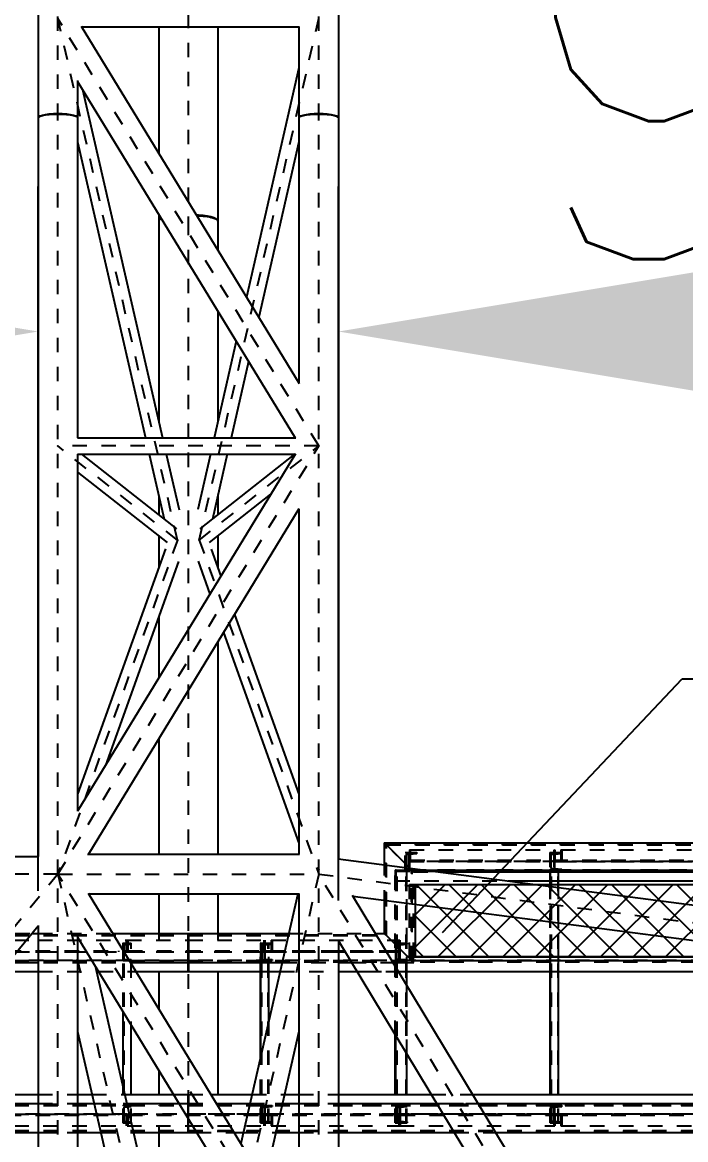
# Model space of a CAD drawing. Header units: millimetres. Extents: x 149919 to 150445, y 136651 to 136866.
# Drawn here: x 150358.02 to 150362.59, y 136823.74 to 136831.45 of the extents above; entities that cross this region are included whole.
import ezdxf

# ---------------------------------------------------------------- set-up
doc = ezdxf.new("R2010")
doc.units = ezdxf.units.MM
doc.header["$LTSCALE"] = 0.25
for name, pattern in [('CENTER', [50.8, 31.75, -6.35, 6.35, -6.35]), ('XKITLINE00', [0]), ('XKITLINE02', [4, 2, -2]), ('XKITLINE03', [6, 3, -1, 1, -1])]:
    doc.linetypes.add(name, pattern=pattern)
doc.styles.add('ROMANS', font='romans.shx')
doc.dimstyles.new('MD300', dxfattribs={"dimtxt": 2.5, "dimasz": 2.5, "dimexe": 1, "dimexo": 1, "dimgap": 0.5, "dimtad": 1, "dimdec": 1, "dimlfac": 50, "dimrnd": 0.5, "dimdsep": 46, "dimtxsty": 'ROMANS', "dimcen": 1, "dimclrd": 146, "dimclre": 146, "dimclrt": 30, "dimadec": 1, "dimazin": 2, "dimtfac": 1, "dimtdec": 1, "dimtmove": 0, "dimatfit": 1, "dimfxl": 1, "dimtolj": 1, "dimtzin": 0, "dimlwd": -1, "dimlwe": -1, "dimarcsym": 0})

# ---------------------------------------------------------------- blocks, each defined once
blk = doc.blocks.new('*D19')
at = {"color": 146, "transparency": 16777216}
for p, q in [((150343.7963, 136825.4566), (150343.7963, 136830.3165)), ((150358.1263, 136825.4566), (150358.1263, 136830.3165)), ((150346.2963, 136829.3165), (150355.6263, 136829.3165))]:
    blk.add_line(p, q, dxfattribs=at)
for points in [[(150346.2963, 136829.7332), (150346.2963, 136828.8998), (150343.7963, 136829.3165)], [(150355.6263, 136829.7332), (150355.6263, 136828.8998), (150358.1263, 136829.3165)]]:
    blk.add_solid(points, dxfattribs=at)
at = {"layer": 'DEFPOINTS', "color": 0, "transparency": 16777216}
for p in [(150358.1263, 136829.3165), (150343.7963, 136824.4566), (150358.1263, 136824.4566)]:
    blk.add_point(p, dxfattribs=at)
at = {"color": 1, "transparency": 16777216, "insert": (150350.9613, 136831.0665), "char_height": 2.5, "attachment_point": 5, "style": 'ROMANS'}
blk.add_mtext('\\A1;14.35', dxfattribs=at)
blk = doc.blocks.new('*D20')
at = {"color": 146, "transparency": 16777216}
for p, q in [((150360.1993, 136825.3905), (150360.1993, 136830.3165)), ((150370.0507, 136825.3905), (150370.0507, 136830.3165)), ((150362.6993, 136829.3165), (150367.5507, 136829.3165))]:
    blk.add_line(p, q, dxfattribs=at)
for points in [[(150362.6993, 136829.7332), (150362.6993, 136828.8998), (150360.1993, 136829.3165)], [(150367.5507, 136829.7332), (150367.5507, 136828.8998), (150370.0507, 136829.3165)]]:
    blk.add_solid(points, dxfattribs=at)
at = {"layer": 'DEFPOINTS', "color": 0, "transparency": 16777216}
for p in [(150370.0507, 136829.3165), (150360.1993, 136824.3905), (150370.0507, 136824.3905)]:
    blk.add_point(p, dxfattribs=at)
at = {"color": 1, "transparency": 16777216, "insert": (150365.125, 136831.0665), "char_height": 2.5, "attachment_point": 5, "style": 'ROMANS'}
blk.add_mtext('\\A1;9.85', dxfattribs=at)
blk = doc.blocks.new('çatıı')
h = blk.add_hatch()
h.set_pattern_fill('ANSI37', color=1, scale=5, style=0)
h.set_pattern_definition([(45, (-48965.991, -8893.855), (-11.22532, 11.22532), []), (135, (-48965.991, -8893.855), (-11.22532, -11.22532), [])])
h.paths.add_polyline_path([(22787.51, 17512.77), (22787.51, 17462.77), (21891.71, 17462.77), (21891.71, 17512.77)])
at = {"color": 8, "linetype": 'XKITLINE00'}
for p, q in [((21631.35, 19215.47), (21631.35, 18041.93)), ((21838.65, 19215.47), (21838.65, 18041.93)), ((21660.97, 18105.29), (21811.47, 17858.63)), ((21661.3, 18104.74), (21811.35, 18104.74)), ((21714.7, 18104.74), (21714.7, 18017.23)), ((21755.3, 18104.74), (21755.3, 17970.86)), ((21811.35, 18104.91), (21811.35, 18041.93)), ((21811.35, 18076.4), (21775.09, 17918.25)), ((21658.65, 18067.67), (21658.65, 18041.93)), ((21658.65, 18067.05), (21808.72, 17821.09)), ((21662.08, 18061.42), (21717.17, 17821.09)), ((21631.69, 18042.6), (21631.35, 18041.93)), ((21631.69, 18042.49), (21631.35, 18041.93)), ((21631.35, 18041.93), (21631.35, 17532.17)), ((21631.69, 18042.6), (21632.7, 18043.24)), ((21631.69, 18042.49), (21632.7, 18043.03)), ((21632.7, 18043.24), (21634.32, 18043.81)), ((21632.7, 18043.03), (21634.32, 18043.51)), ((21633.37, 18043.23), (21634.79, 18043.72)), ((21634.32, 18043.81), (21636.48, 18044.28)), ((21634.32, 18043.51), (21636.48, 18043.91)), ((21634.79, 18043.72), (21636.86, 18044.18)), ((21636.48, 18044.28), (21639.07, 18044.64)), ((21636.48, 18043.91), (21639.07, 18044.21)), ((21636.86, 18044.18), (21639.33, 18044.52)), ((21639.07, 18044.64), (21641.96, 18044.86)), ((21639.07, 18044.21), (21641.96, 18044.39)), ((21639.33, 18044.52), (21642.09, 18044.73)), ((21641.96, 18044.86), (21645, 18044.94)), ((21641.96, 18044.39), (21645, 18044.46)), ((21642.09, 18044.73), (21645, 18044.81)), ((21645, 18044.94), (21648.03, 18044.86)), ((21645, 18044.81), (21647.9, 18044.73)), ((21645, 18044.46), (21648.03, 18044.39)), ((21647.9, 18044.73), (21650.66, 18044.52)), ((21648.03, 18044.86), (21650.92, 18044.64)), ((21648.03, 18044.39), (21650.92, 18044.21)), ((21650.66, 18044.52), (21653.13, 18044.18)), ((21650.92, 18044.64), (21653.51, 18044.28)), ((21650.92, 18044.21), (21653.51, 18043.91)), ((21653.13, 18044.18), (21655.2, 18043.72)), ((21653.51, 18044.28), (21655.67, 18043.81)), ((21653.51, 18043.91), (21655.67, 18043.51)), ((21655.2, 18043.72), (21656.62, 18043.23)), ((21655.67, 18043.81), (21657.29, 18043.24)), ((21655.67, 18043.51), (21657.29, 18043.03)), ((21657.29, 18043.24), (21658.3, 18042.6)), ((21657.29, 18043.03), (21658.3, 18042.49)), ((21658.3, 18042.6), (21658.65, 18041.93)), ((21658.3, 18042.49), (21658.65, 18041.93)), ((21658.65, 18041.93), (21658.65, 17821.09)), ((21811.69, 18042.6), (21811.35, 18041.93)), ((21811.69, 18042.5), (21811.35, 18041.93)), ((21811.35, 18041.93), (21811.35, 17858.83)), ((21811.69, 18042.6), (21812.7, 18043.24)), ((21811.69, 18042.5), (21812.7, 18043.03)), ((21812.7, 18043.24), (21814.32, 18043.82)), ((21812.7, 18043.03), (21814.32, 18043.52)), ((21813.4, 18043.24), (21814.79, 18043.73)), ((21814.32, 18043.82), (21816.48, 18044.29)), ((21814.32, 18043.52), (21816.48, 18043.92)), ((21814.79, 18043.73), (21816.86, 18044.19)), ((21816.48, 18044.29), (21819.07, 18044.65)), ((21816.48, 18043.92), (21819.07, 18044.22)), ((21816.86, 18044.19), (21819.33, 18044.53)), ((21819.07, 18044.65), (21821.96, 18044.88)), ((21819.07, 18044.22), (21821.96, 18044.41)), ((21819.33, 18044.53), (21822.09, 18044.75)), ((21821.96, 18044.88), (21825, 18044.95)), ((21821.96, 18044.41), (21825, 18044.47)), ((21822.09, 18044.75), (21825, 18044.82)), ((21825, 18044.95), (21828.03, 18044.88)), ((21825, 18044.82), (21827.9, 18044.75)), ((21825, 18044.47), (21828.03, 18044.41)), ((21827.9, 18044.75), (21830.66, 18044.53)), ((21828.03, 18044.88), (21830.92, 18044.65)), ((21828.03, 18044.41), (21830.92, 18044.22)), ((21830.66, 18044.53), (21833.13, 18044.19)), ((21830.92, 18044.65), (21833.51, 18044.29)), ((21830.92, 18044.22), (21833.51, 18043.92)), ((21833.13, 18044.19), (21835.2, 18043.73)), ((21833.51, 18044.29), (21835.67, 18043.82)), ((21833.51, 18043.92), (21835.67, 18043.52)), ((21835.2, 18043.73), (21836.6, 18043.24)), ((21835.67, 18043.82), (21837.29, 18043.24)), ((21835.67, 18043.52), (21837.29, 18043.03)), ((21837.29, 18043.24), (21838.3, 18042.6)), ((21837.29, 18043.03), (21838.3, 18042.5)), ((21838.3, 18042.6), (21838.65, 18041.93)), ((21838.3, 18042.5), (21838.65, 18041.93)), ((21838.65, 18041.93), (21838.65, 17530.49)), ((21658.65, 18025.39), (21705.48, 17821.09)), ((21811.35, 18025.39), (21783.59, 17904.32)), ((21714.7, 17975.19), (21714.7, 17970.86)), ((21715, 17971.64), (21714.7, 17970.86)), ((21715, 17971.51), (21714.7, 17970.86)), ((21714.7, 17970.86), (21714.7, 17831.9)), ((21715, 17971.64), (21715.92, 17972.39)), ((21715, 17971.51), (21715.92, 17972.15)), ((21715.92, 17972.39), (21716.29, 17972.57)), ((21715.92, 17972.15), (21716.43, 17972.35)), ((21740.37, 17975.16), (21741.94, 17975.07)), ((21740.54, 17974.88), (21741.53, 17974.82)), ((21740.8, 17974.45), (21741.94, 17974.4)), ((21741.53, 17974.82), (21744.56, 17974.51)), ((21741.94, 17975.07), (21745.15, 17974.74)), ((21741.94, 17974.4), (21745.15, 17974.12)), ((21744.56, 17974.51), (21747.29, 17974.09)), ((21745.15, 17974.74), (21748.04, 17974.29)), ((21745.15, 17974.12), (21748.04, 17973.74)), ((21747.29, 17974.09), (21749.64, 17973.57)), ((21748.04, 17974.29), (21750.55, 17973.74)), ((21748.04, 17973.74), (21750.55, 17973.28)), ((21749.64, 17973.57), (21750.7, 17973.24)), ((21750.55, 17973.74), (21752.58, 17973.1)), ((21750.55, 17973.28), (21752.58, 17972.74)), ((21752.58, 17973.1), (21754.07, 17972.39)), ((21752.58, 17972.74), (21754.07, 17972.15)), ((21754.07, 17972.39), (21754.99, 17971.64)), ((21754.07, 17972.15), (21754.99, 17971.51)), ((21754.99, 17971.64), (21755.3, 17970.86)), ((21754.99, 17971.51), (21755.3, 17970.86)), ((21755.3, 17970.86), (21755.3, 17950.69)), ((21755.3, 17908.65), (21755.3, 17831.9)), ((21768.08, 17887.69), (21752.82, 17821.09)), ((21776.58, 17873.76), (21764.51, 17821.09)), ((21658.47, 17821.09), (21809.26, 17821.09)), ((21808.88, 17810.02), (21658.6, 17563.35)), ((21658.65, 17809.89), (21658.65, 17563.42)), ((21658.65, 17809.78), (21808.74, 17809.78)), ((21661.4, 17809.78), (21726.89, 17758.28)), ((21708.07, 17809.78), (21718.33, 17765.01)), ((21719.76, 17809.78), (21728.59, 17771.29)), ((21750.23, 17809.78), (21741.49, 17771.66)), ((21743.18, 17758.34), (21808.59, 17809.78)), ((21761.92, 17809.78), (21751.66, 17765.01)), ((21658.65, 17797.45), (21720.45, 17748.84)), ((21714.7, 17780.88), (21714.7, 17767.87)), ((21749.52, 17748.83), (21791.91, 17782.17)), ((21755.3, 17780.88), (21755.3, 17767.87)), ((21811.35, 17772), (21666.13, 17533.63)), ((21811.35, 17772.12), (21811.35, 17533.63)), ((21714.7, 17753.37), (21714.7, 17731.7)), ((21755.3, 17753.37), (21755.3, 17731.7)), ((21719.25, 17744.43), (21658.65, 17575.05)), ((21750.81, 17744.22), (21757.47, 17725.63)), ((21728.24, 17735.72), (21677.9, 17595.03)), ((21741.7, 17735.87), (21749.84, 17713.11)), ((21766.95, 17699.13), (21811.35, 17575.05)), ((21714.7, 17697.86), (21714.7, 17655.42)), ((21759.32, 17686.61), (21811.35, 17541.22)), ((21755.3, 17680), (21755.3, 17533.63)), ((21714.7, 17613.36), (21714.7, 17533.63)), ((20198.34, 17532.17), (21631.69, 17532.17)), ((21665.41, 17533.63), (21811.65, 17533.63)), ((21838.48, 17530.52), (22823.91, 17402.45)), ((21645.14, 17523.06), (21645.14, 17523.02)), ((21645.14, 17523.02), (21645.14, 17522.94)), ((21825.14, 17523.06), (21825.14, 17523.02)), ((21825.14, 17523.02), (21825.14, 17522.94)), ((21665.79, 17506.9), (21811.49, 17267.74)), ((21666.13, 17506.33), (21811.35, 17506.33)), ((21714.7, 17506.33), (21714.7, 17474.25)), ((21755.3, 17506.33), (21755.3, 17474.25)), ((21810.64, 17506.33), (21771.17, 17333.93)), ((21811.35, 17506.6), (21811.35, 17267.98)), ((21848.07, 17505.35), (22385.85, 16615.03)), ((21848.49, 17504.65), (22823.8, 17377.89)), ((21631.35, 17484.14), (20930.75, 16630.13)), ((21631.35, 17484.42), (21631.35, 16860.12)), ((21658.65, 17476.8), (21658.65, 17230.18)), ((21658.65, 17476.53), (21808.73, 17230.18)), ((21838.65, 17474.19), (21838.65, 16860.12)), ((21838.65, 17473.83), (22370.24, 16593.74)), ((21714.7, 17460.55), (21714.7, 17460.27)), ((21755.3, 17460.55), (21755.3, 17460.27)), ((21670.71, 17456.73), (21722.58, 17230.18)), ((21714.7, 17452.77), (21714.7, 17426.62)), ((21755.3, 17452.77), (21755.3, 17367.78)), ((21658.65, 17411.3), (21700.11, 17230.18)), ((21811.35, 17411.3), (21787.5, 17307.13)), ((21714.7, 17384.53), (21714.7, 17367.78)), ((21714.7, 17360.28), (21714.7, 17360)), ((21755.3, 17360.28), (21755.3, 17360)), ((21714.7, 17346.28), (21714.7, 17264.62))]:
    blk.add_line(p, q, dxfattribs=at)
at = {"color": 8, "linetype": 'CENTER'}
for p, q in [((21645, 18041.93), (21645, 19215.47)), ((21825, 18041.93), (21825, 19215.47)), ((21735, 19133.75), (21735, 17970.86)), ((21727.5, 17750.55), (21645, 18110.44)), ((21825, 17815.44), (21645, 18110.44)), ((21742.5, 17750.55), (21825, 18110.44)), ((21645, 16860.12), (21645, 18041.93)), ((21825, 16860.12), (21825, 18041.93)), ((21735, 17970.86), (21735, 16802.03)), ((21727.5, 17750.55), (21645, 17815.44)), ((21645, 17519.98), (21825, 17815.44)), ((21825, 17815.44), (21645, 17815.44)), ((21742.5, 17750.55), (21825, 17815.44)), ((21727.5, 17750.55), (21645, 17519.98)), ((21742.5, 17750.55), (21825, 17519.98)), ((21645, 17519.98), (20185, 15740.27)), ((21645, 17519.98), (20185, 17519.98)), ((21645, 17519.98), (21727.5, 17159.65)), ((21825, 17224.53), (21645, 17519.98)), ((21645, 17519.98), (21825, 17519.98)), ((21825, 17519.98), (21742.5, 17159.65)), ((22900, 15740.27), (21825, 17519.98)), ((21825, 17519.98), (22900, 17380.27))]:
    blk.add_line(p, q, dxfattribs=at)
at = {"color": 146}
blk.add_line((22075.72, 17654.65), (22686.89, 17654.65), dxfattribs=at)
at = {"color": 7, "linetype": 'XKITLINE00'}
for p, q in [((21870.21, 17541.47), (22809.22, 17541.47)), ((21870.37, 17541.32), (21870.21, 17541.47)), ((21883.1, 17528.83), (21870.37, 17541.47)), ((21870.37, 17526.37), (21870.37, 17541.47)), ((21887.88, 17524.1), (21883.1, 17528.83)), ((21908.09, 17521.47), (22789.07, 17521.47)), ((21984.94, 17512.77), (21984.94, 17521.47)), ((21990.44, 17512.77), (21990.44, 17521.47)), ((21955.75, 17515.27), (21984.94, 17515.27)), ((21984.66, 17512.77), (21984.66, 17515.27)), ((21988.8, 17515.27), (22084.92, 17515.27)), ((21974.99, 17512.77), (22791.51, 17512.77)), ((21870.37, 17478.97), (21870.37, 17501.8)), ((21891.71, 17462.77), (21891.71, 17499.03)), ((21627.1, 17478.97), (21631.35, 17478.97)), ((21682.81, 17478.97), (21734.99, 17478.97)), ((21734.99, 17458.97), (21734.99, 17478.97)), ((21734.99, 17478.97), (21735.07, 17478.97)), ((21735.06, 17477.59), (21734.99, 17477.82)), ((21735.06, 17477.59), (21735.06, 17460.35)), ((21735.07, 17478.97), (21735.07, 17458.97)), ((21735.07, 17478.97), (21804.37, 17478.97)), ((21864, 17478.97), (21870.37, 17478.97)), ((21883.1, 17466.33), (21870.37, 17478.97)), ((21734.99, 17474.25), (21735.06, 17474.25)), ((21734.99, 17466.25), (21735.06, 17466.25)), ((21734.99, 17460.12), (21735.06, 17460.35)), ((21735, 17460.27), (21735.04, 17460.27)), ((21890.37, 17459.13), (21883.1, 17466.33)), ((21889.9, 17462.77), (22170.68, 17462.77)), ((21890.37, 17459.12), (21890.37, 17462.77)), ((21890.37, 17460.27), (22189.91, 17460.27)), ((21984.66, 17460.27), (21984.66, 17462.77)), ((21984.94, 17460.27), (21984.94, 17462.77)), ((21990.44, 17460.27), (21990.44, 17462.77)), ((21605.62, 17452.77), (21631.35, 17452.77)), ((21610.7, 17458.97), (21631.35, 17458.97)), ((21671.62, 17452.77), (21673.12, 17452.77)), ((21694.99, 17458.97), (21734.99, 17458.97)), ((21698.76, 17452.77), (21735, 17452.77)), ((21734.99, 17458.97), (21799.79, 17458.97)), ((21735, 17452.77), (21735, 17458.97)), ((21735.01, 17452.77), (21735.02, 17458.97)), ((21735.01, 17452.77), (21735.4, 17452.77)), ((21735.4, 17452.77), (21735.39, 17458.97)), ((21735.42, 17452.77), (21735.42, 17458.97)), ((21735.42, 17452.77), (21798.37, 17452.77)), ((21784.71, 17393.09), (21784.71, 17452.77)), ((21784.98, 17394.29), (21784.98, 17452.77)), ((21790.48, 17418.31), (21790.48, 17452.77)), ((21838.65, 17458.97), (21847.62, 17458.97)), ((21838.65, 17452.77), (21851.36, 17452.77)), ((21876.08, 17458.97), (21890.52, 17458.97)), ((21879.82, 17452.77), (22247.62, 17452.77)), ((21885.71, 17443.02), (21885.71, 17452.77)), ((21890.52, 17458.97), (21890.37, 17459.12)), ((21984.66, 17367.78), (21984.66, 17452.77)), ((21984.94, 17367.78), (21984.94, 17452.77)), ((21990.44, 17367.78), (21990.44, 17452.77)), ((21690, 17372.5), (21690, 17425.07)), ((21695.5, 17367.78), (21695.5, 17416.04)), ((21877.79, 17367.78), (21877.79, 17409.01)), ((21878.21, 17367.78), (21878.21, 17408.32)), ((21885.71, 17367.78), (21885.71, 17395.9)), ((21535.89, 17367.78), (21631.35, 17367.78)), ((21658.65, 17367.78), (21668.61, 17367.78)), ((21691.08, 17367.78), (21724.9, 17367.78)), ((21750.55, 17367.78), (21778.91, 17367.78)), ((21801.38, 17367.78), (21811.35, 17367.78)), ((21838.65, 17367.78), (21902.7, 17367.78)), ((21931.17, 17367.78), (22823.8, 17367.78)), ((21530.81, 17361.59), (21631.35, 17361.59)), ((21658.65, 17361.59), (21670.03, 17361.59)), ((21692.49, 17361.59), (21728.67, 17361.59)), ((21754.32, 17361.59), (21777.5, 17361.59)), ((21799.96, 17361.59), (21811.35, 17361.59)), ((21838.65, 17361.59), (21906.44, 17361.59)), ((21934.9, 17361.59), (22823.8, 17361.59)), ((21734.99, 17341.59), (21734.99, 17351.21)), ((21734.99, 17346.28), (21735.06, 17346.28)), ((21735.06, 17342.97), (21735.06, 17351.11)), ((21735.07, 17341.59), (21735.07, 17351.08)), ((21514.4, 17341.59), (21631.35, 17341.59)), ((21658.65, 17341.59), (21674.61, 17341.59)), ((21697.07, 17341.59), (21734.99, 17341.59)), ((21734.99, 17342.74), (21735.06, 17342.97)), ((21734.99, 17341.59), (21740.86, 17341.59)), ((21766.5, 17341.59), (21772.92, 17341.59)), ((21795.38, 17341.59), (21811.35, 17341.59)), ((21838.65, 17341.59), (21918.52, 17341.59)), ((21946.98, 17341.59), (22823.8, 17341.59))]:
    blk.add_line(p, q, dxfattribs=at)
at = {"color": 116, "linetype": 'XKITLINE02', "true_color": 0x136734}
for p, q in [((21870.21, 17541.47), (21870.37, 17541.47)), ((21883.1, 17528.83), (21870.37, 17541.47)), ((21871.07, 17540.62), (21870.37, 17541.32)), ((21870.37, 17541.31), (21871.22, 17540.47)), ((21871.07, 17540.62), (22808.2, 17540.62)), ((21871.07, 17540.62), (21871.75, 17540.09)), ((21871.22, 17540.47), (21871.75, 17540.08)), ((21871.22, 17477.97), (21871.22, 17540.47)), ((21871.75, 17540.09), (22807.81, 17540.09)), ((21889.11, 17522.85), (21871.75, 17540.09)), ((21888.98, 17522.98), (21871.75, 17540.08)), ((21871.75, 17477.58), (21871.75, 17540.08)), ((21887.71, 17536.75), (21987.89, 17536.75)), ((21887.71, 17536.75), (21887.71, 17528.75)), ((21888.28, 17529.55), (21888.28, 17536.75)), ((21987.32, 17536.75), (21987.32, 17528.75)), ((21987.89, 17536.75), (21987.89, 17529.55)), ((21992.17, 17536.75), (21992.17, 17529.55)), ((21992.17, 17536.75), (22087.66, 17536.75)), ((21992.76, 17536.75), (21992.76, 17528.75)), ((21890.52, 17521.47), (21883.1, 17528.83)), ((21884.54, 17534.77), (21892.76, 17534.77)), ((21884.54, 17522.77), (21884.54, 17534.77)), ((21885.24, 17533.71), (21890.04, 17534.09)), ((21885.24, 17533.71), (21887.96, 17533.71)), ((21885.24, 17533.71), (21885.24, 17523.84)), ((21887.26, 17522.77), (21887.26, 17534.77)), ((21887.71, 17528.75), (21993, 17528.75)), ((21887.96, 17533.71), (21892.76, 17534.09)), ((21887.96, 17523.84), (21887.96, 17533.71)), ((21888.28, 17529.55), (21992.17, 17529.55)), ((21890.04, 17534.77), (21890.04, 17534.09)), ((21890.04, 17534.09), (21892.76, 17534.09)), ((21892.76, 17534.77), (21892.76, 17534.09)), ((21893.39, 17529.55), (21893.39, 17528.75)), ((21984.52, 17534.77), (21992.73, 17534.77)), ((21984.52, 17534.77), (21984.52, 17522.77)), ((21985.22, 17533.71), (21990.02, 17534.09)), ((21985.22, 17533.71), (21987.94, 17533.71)), ((21985.22, 17533.71), (21985.22, 17523.84)), ((21986.83, 17529.55), (21986.83, 17528.75)), ((21986.83, 17529.55), (22087.07, 17529.55)), ((21986.83, 17528.75), (22087.66, 17528.75)), ((21987.24, 17534.77), (21987.24, 17522.77)), ((21987.32, 17529.55), (21993, 17529.55)), ((21987.94, 17533.71), (21992.73, 17534.09)), ((21987.94, 17523.84), (21987.94, 17533.71)), ((21990.02, 17534.77), (21990.02, 17534.09)), ((21990.02, 17534.09), (21992.73, 17534.09)), ((21992.73, 17534.77), (21992.73, 17534.09)), ((21993, 17529.55), (21993, 17528.75)), ((21870.37, 17478.97), (21870.37, 17526.37)), ((21877.79, 17522.77), (22797.01, 17522.77)), ((21877.79, 17522.77), (21877.79, 17515.27)), ((21877.79, 17522.77), (21885.71, 17522.77)), ((21877.79, 17409.01), (21877.79, 17522.77)), ((21877.82, 17521.92), (21877.81, 17515.27)), ((21877.82, 17521.92), (22796.98, 17521.92)), ((21878.19, 17521.92), (21878.2, 17515.27)), ((21878.21, 17522.77), (21878.21, 17515.27)), ((21878.21, 17408.32), (21878.21, 17522.77)), ((21878.67, 17348.27), (21878.67, 17522.77)), ((21879.04, 17348.27), (21879.04, 17522.77)), ((21884.54, 17522.77), (21892.76, 17522.77)), ((21885.24, 17523.84), (21887.96, 17523.84)), ((21885.24, 17523.84), (21890.04, 17523.45)), ((21885.29, 17348.27), (21885.29, 17522.77)), ((21885.31, 17348.27), (21885.31, 17522.77)), ((21885.69, 17348.27), (21885.69, 17522.77)), ((21885.71, 17452.77), (21885.71, 17522.77)), ((21890.37, 17521.63), (21887.88, 17524.1)), ((21887.96, 17523.84), (21892.76, 17523.45)), ((21888.98, 17522.98), (21889.52, 17522.31)), ((21888.98, 17460.48), (21888.98, 17522.98)), ((21889.11, 17522.85), (22790.44, 17522.85)), ((21889.11, 17522.85), (21889.51, 17522.32)), ((21889.51, 17522.32), (22789.77, 17522.32)), ((21889.51, 17522.32), (21890.36, 17521.47)), ((21889.52, 17522.31), (21890.37, 17521.47)), ((21889.52, 17459.81), (21889.52, 17522.31)), ((21890.04, 17523.45), (21892.76, 17523.45)), ((21890.04, 17523.45), (21890.04, 17522.77)), ((21890.36, 17521.47), (21908.09, 17521.47)), ((21890.37, 17462.77), (21890.37, 17521.63)), ((21892.76, 17523.45), (21892.76, 17522.77)), ((21984.52, 17522.77), (21992.73, 17522.77)), ((21984.66, 17522.77), (21990.44, 17522.77)), ((21984.66, 17515.27), (21984.66, 17522.77)), ((21984.94, 17521.47), (21984.94, 17522.77)), ((21985.22, 17523.84), (21987.94, 17523.84)), ((21985.22, 17523.84), (21990.02, 17523.45)), ((21985.39, 17348.27), (21985.39, 17522.77)), ((21985.62, 17348.27), (21985.62, 17522.77)), ((21987.94, 17523.84), (21992.73, 17523.45)), ((21990.02, 17523.45), (21992.73, 17523.45)), ((21990.02, 17523.45), (21990.02, 17522.77)), ((21990.16, 17348.27), (21990.16, 17522.77)), ((21990.18, 17348.27), (21990.18, 17522.77)), ((21990.42, 17348.27), (21990.42, 17522.77)), ((21990.44, 17521.47), (21990.44, 17522.77)), ((21992.73, 17523.45), (21992.73, 17522.77)), ((21877.79, 17515.27), (21955.75, 17515.27)), ((21984.94, 17515.27), (21988.8, 17515.27)), ((21887.71, 17462.77), (21887.71, 17512.77)), ((21887.71, 17512.77), (22789.06, 17512.77)), ((21891.71, 17499.03), (21891.71, 17512.77)), ((21906.59, 17512.77), (21974.99, 17512.77)), ((21984.66, 17462.77), (21984.66, 17512.77)), ((21984.94, 17462.77), (21984.94, 17512.77)), ((21990.44, 17462.77), (21990.44, 17512.77)), ((17635, 17478.12), (21734.99, 17478.12)), ((17635, 17477.59), (21734.99, 17477.59)), ((21595.59, 17478.97), (21627.1, 17478.97)), ((21631.35, 17478.97), (21682.81, 17478.97)), ((21734.92, 17478.97), (21734.99, 17478.97)), ((21734.92, 17478.97), (21734.99, 17478.97)), ((21734.92, 17478.97), (21734.92, 17478.12)), ((21734.92, 17478.12), (21871.07, 17478.12)), ((21734.99, 17477.82), (21734.92, 17478.12)), ((21735.06, 17477.59), (21871.75, 17477.59)), ((21804.37, 17478.97), (21864, 17478.97)), ((21870.21, 17478.97), (21871.07, 17478.12)), ((21870.37, 17478.97), (21870.37, 17478.97)), ((21870.37, 17478.81), (21870.37, 17478.97)), ((21883.1, 17466.33), (21870.37, 17478.97)), ((21870.37, 17478.81), (21871.22, 17477.97)), ((21871.07, 17478.12), (21871.75, 17477.59)), ((21871.22, 17477.97), (21871.75, 17477.58)), ((21871.75, 17477.59), (21889.11, 17460.35)), ((21871.75, 17477.58), (21888.98, 17460.48)), ((21589.66, 17467.05), (21692.17, 17467.05)), ((21594.89, 17474.25), (21631.35, 17474.25)), ((21631.35, 17474.25), (21692.75, 17474.25)), ((21686.94, 17467.05), (21686.94, 17466.25)), ((21690, 17472.27), (21695.5, 17472.27)), ((21690, 17460.27), (21690, 17472.27)), ((21690, 17348.27), (21690, 17472.27)), ((21690, 17472.27), (21695.5, 17472.27)), ((21690.7, 17348.27), (21690.7, 17472.27)), ((21690.7, 17471.21), (21695.5, 17471.59)), ((21690.7, 17461.34), (21690.7, 17471.21)), ((21692.17, 17474.25), (21692.17, 17467.05)), ((21692.75, 17466.25), (21692.75, 17474.25)), ((21692.75, 17474.25), (21734.99, 17474.25)), ((21692.75, 17466.25), (21692.75, 17474.25)), ((21693.33, 17474.25), (21693.33, 17467.05)), ((21693.33, 17467.05), (21792.97, 17467.05)), ((21695.5, 17471.59), (21695.5, 17472.27)), ((21695.5, 17348.27), (21695.5, 17472.27)), ((21698.61, 17467.05), (21698.61, 17466.25)), ((21733.57, 17467.05), (21792.97, 17467.05)), ((21733.8, 17474.25), (21734.99, 17474.25)), ((21735.06, 17474.25), (21787.7, 17474.25)), ((21784.71, 17472.27), (21790.48, 17472.27)), ((21784.71, 17452.77), (21784.71, 17472.27)), ((21784.98, 17472.27), (21792.78, 17472.27)), ((21784.98, 17460.27), (21784.98, 17472.27)), ((21784.98, 17452.77), (21784.98, 17472.27)), ((21785.43, 17348.27), (21785.43, 17472.27)), ((21785.66, 17348.27), (21785.66, 17472.27)), ((21785.68, 17471.21), (21790.48, 17471.59)), ((21785.68, 17471.21), (21787.98, 17471.21)), ((21785.68, 17471.21), (21785.68, 17461.34)), ((21786.69, 17467.05), (21874.85, 17467.07)), ((21786.69, 17467.05), (21786.69, 17466.25)), ((21786.69, 17467.05), (21792.2, 17467.05)), ((21787.11, 17474.25), (21787.11, 17466.25)), ((21787.28, 17472.27), (21787.28, 17460.27)), ((21787.7, 17474.25), (21787.7, 17467.05)), ((21787.98, 17471.21), (21792.78, 17471.59)), ((21787.98, 17461.34), (21787.98, 17471.21)), ((21790.21, 17348.27), (21790.21, 17472.27)), ((21790.22, 17348.27), (21790.22, 17472.27)), ((21790.47, 17348.27), (21790.47, 17472.27)), ((21790.48, 17472.27), (21790.48, 17471.59)), ((21790.48, 17452.77), (21790.48, 17472.27)), ((21790.48, 17471.59), (21792.78, 17471.59)), ((21792.2, 17474.25), (21880.96, 17474.27)), ((21792.2, 17474.25), (21792.2, 17467.05)), ((21792.2, 17474.25), (21792.81, 17474.25)), ((21792.2, 17467.05), (21880.35, 17467.07)), ((21792.78, 17472.27), (21792.78, 17471.59)), ((21792.81, 17474.25), (21792.81, 17466.25)), ((21792.97, 17467.05), (21792.97, 17466.25)), ((21874.85, 17467.07), (21874.85, 17466.27)), ((21874.85, 17467.07), (21880.35, 17467.07)), ((21878.21, 17472.27), (21886.01, 17472.27)), ((21878.21, 17460.27), (21878.21, 17472.27)), ((21878.91, 17471.21), (21883.71, 17471.59)), ((21878.91, 17471.21), (21881.21, 17471.21)), ((21878.91, 17461.34), (21878.91, 17471.21)), ((21880.35, 17474.27), (21880.35, 17467.07)), ((21880.51, 17460.27), (21880.51, 17472.27)), ((21880.96, 17474.27), (21880.96, 17466.27)), ((21881.21, 17471.21), (21886.01, 17471.59)), ((21881.21, 17461.34), (21881.21, 17471.21)), ((21883.71, 17472.27), (21883.71, 17471.59)), ((21883.71, 17471.59), (21886.01, 17471.59)), ((21886.01, 17472.27), (21886.01, 17471.59)), ((17635, 17460.35), (21734.99, 17460.35)), ((17635, 17460.27), (21735, 17460.27)), ((17635, 17459.82), (21734.99, 17459.82)), ((17635, 17459.42), (21735, 17459.42)), ((21589.66, 17466.25), (21692.75, 17466.25)), ((21631.35, 17466.25), (21692.75, 17466.25)), ((21690, 17460.27), (21695.5, 17460.27)), ((21690.7, 17461.34), (21695.5, 17460.95)), ((21692.75, 17466.25), (21792.97, 17466.25)), ((21695.5, 17460.27), (21695.5, 17460.95)), ((21734.92, 17459.82), (21734.99, 17460.12)), ((21734.92, 17459.82), (21889.51, 17459.82)), ((21734.92, 17459.82), (21734.92, 17458.97)), ((21735, 17458.97), (21735, 17460.27)), ((21735, 17460.27), (21735, 17452.77)), ((21735.02, 17459.42), (22952.29, 17459.42)), ((21735.02, 17458.97), (21735.02, 17459.42)), ((21735.04, 17460.27), (21890.37, 17460.27)), ((21735.06, 17466.25), (21787.11, 17466.25)), ((21735.06, 17460.35), (21889.11, 17460.35)), ((21735.39, 17458.97), (21735.39, 17459.42)), ((21735.42, 17458.97), (21735.42, 17460.27)), ((21784.98, 17460.27), (21792.78, 17460.27)), ((21785.68, 17461.34), (21787.98, 17461.34)), ((21785.68, 17461.34), (21790.48, 17460.95)), ((21786.69, 17466.25), (21874.85, 17466.27)), ((21786.69, 17466.25), (21792.81, 17466.25)), ((21787.98, 17461.34), (21792.78, 17460.95)), ((21790.48, 17460.95), (21792.78, 17460.95)), ((21790.48, 17460.95), (21790.48, 17460.27)), ((21792.78, 17460.95), (21792.78, 17460.27)), ((21792.81, 17466.25), (21880.96, 17466.27)), ((21874.85, 17466.27), (21880.96, 17466.27)), ((21878.21, 17460.27), (21886.01, 17460.27)), ((21878.91, 17461.34), (21881.21, 17461.34)), ((21878.91, 17461.34), (21883.71, 17460.95)), ((21881.21, 17461.34), (21886.01, 17460.95)), ((21890.37, 17459.12), (21883.1, 17466.33)), ((21883.71, 17460.95), (21886.01, 17460.95)), ((21883.71, 17460.95), (21883.71, 17460.27)), ((21886.01, 17460.95), (21886.01, 17460.27)), ((21887.71, 17462.77), (21889.9, 17462.77)), ((21888.98, 17460.48), (21889.52, 17459.81)), ((21889.11, 17460.35), (21889.51, 17459.82)), ((21889.51, 17459.82), (21890.36, 17458.97)), ((21889.52, 17459.81), (21890.37, 17458.97)), ((21984.66, 17452.77), (21984.66, 17460.27)), ((21984.94, 17452.77), (21984.94, 17460.27)), ((21990.44, 17452.77), (21990.44, 17460.27)), ((17635, 17458.97), (21694.99, 17458.97)), ((21631.35, 17452.77), (21671.62, 17452.77)), ((21673.12, 17452.77), (21698.76, 17452.77)), ((21734.92, 17458.97), (21734.99, 17458.97)), ((21735, 17452.77), (21735.01, 17452.77)), ((21735, 17452.77), (21735.01, 17452.77)), ((21735.4, 17452.77), (21735.42, 17452.77)), ((21735.4, 17452.77), (21735.42, 17452.77)), ((21735.4, 17452.77), (21735.42, 17452.77)), ((21798.37, 17452.77), (22951.92, 17452.77)), ((21799.79, 17458.97), (21838.65, 17458.97)), ((21838.3, 17452.77), (21838.65, 17452.77)), ((21847.62, 17458.97), (21876.08, 17458.97)), ((21851.36, 17452.77), (21879.82, 17452.77)), ((21890.37, 17458.97), (21890.37, 17459.13)), ((21885.71, 17395.9), (21885.71, 17443.02)), ((21790.48, 17348.27), (21790.48, 17418.31)), ((21784.71, 17348.27), (21784.71, 17393.09)), ((21784.98, 17348.27), (21784.98, 17394.29)), ((21631.35, 17367.78), (21658.65, 17367.78)), ((21668.61, 17367.78), (21691.08, 17367.78)), ((21690, 17348.27), (21690, 17372.5)), ((21695.5, 17348.27), (21695.5, 17367.78)), ((21724.9, 17367.78), (21735, 17367.78)), ((21735, 17360.28), (21735, 17367.78)), ((21735, 17367.78), (21735, 17360.28)), ((21735, 17367.78), (21735.01, 17367.78)), ((21735, 17367.78), (21750.55, 17367.78)), ((21735.02, 17361.13), (21735.01, 17367.78)), ((21735.39, 17361.13), (21735.4, 17367.78)), ((21735.4, 17367.78), (21735.42, 17367.78)), ((21735.42, 17360.28), (21735.42, 17367.78)), ((21778.91, 17367.78), (21801.38, 17367.78)), ((21811.35, 17367.78), (21838.65, 17367.78)), ((21877.79, 17348.27), (21877.79, 17367.78)), ((21878.21, 17348.27), (21878.21, 17367.78)), ((21885.71, 17348.27), (21885.71, 17367.78)), ((21902.7, 17367.78), (21931.17, 17367.78)), ((21984.66, 17348.27), (21984.66, 17367.78)), ((21984.94, 17348.27), (21984.94, 17367.78)), ((21990.44, 17348.27), (21990.44, 17367.78)), ((17635, 17361.13), (21735, 17361.13)), ((17635, 17360.74), (21734.99, 17360.74)), ((17635, 17360.28), (21735, 17360.28)), ((17635, 17360.21), (21734.99, 17360.21)), ((21631.35, 17361.59), (21658.65, 17361.59)), ((21670.03, 17361.59), (21692.49, 17361.59)), ((21690, 17360.27), (21695.5, 17360.27)), ((21690, 17348.27), (21690, 17360.27)), ((21690.7, 17359.21), (21695.5, 17359.59)), ((21690.7, 17349.34), (21690.7, 17359.21)), ((21695.5, 17359.59), (21695.5, 17360.27)), ((21728.67, 17361.59), (21734.99, 17361.59)), ((21734.92, 17361.59), (22952.64, 17361.59)), ((21734.92, 17361.59), (21734.92, 17360.74)), ((21734.92, 17360.74), (22952.56, 17360.74)), ((21734.92, 17360.74), (21735.06, 17360.21)), ((21734.99, 17351.21), (21734.99, 17361.59)), ((21735, 17360.28), (22952.32, 17360.28)), ((21735.02, 17361.13), (22952.29, 17361.13)), ((21735.06, 17360.21), (22952.63, 17360.21)), ((21735.06, 17351.11), (21735.06, 17360.21)), ((21735.07, 17361.59), (21754.32, 17361.59)), ((21735.07, 17351.08), (21735.07, 17361.59)), ((21777.5, 17361.59), (21799.96, 17361.59)), ((21784.98, 17360.27), (21792.78, 17360.27)), ((21784.98, 17360.27), (21784.98, 17348.27)), ((21785.68, 17359.21), (21790.48, 17359.59)), ((21785.68, 17359.21), (21787.98, 17359.21)), ((21785.68, 17359.21), (21785.68, 17349.34)), ((21787.28, 17360.27), (21787.28, 17348.27)), ((21787.98, 17359.21), (21792.78, 17359.59)), ((21787.98, 17349.34), (21787.98, 17359.21)), ((21790.48, 17360.27), (21790.48, 17359.59)), ((21790.48, 17359.59), (21792.78, 17359.59)), ((21792.78, 17360.27), (21792.78, 17359.59)), ((21811.35, 17361.59), (21838.65, 17361.59)), ((21838.3, 17361.13), (22951.93, 17361.13)), ((21838.3, 17360.28), (22951.9, 17360.28)), ((21878.21, 17360.28), (21886.01, 17360.28)), ((21878.21, 17360.28), (21878.21, 17348.28)), ((21878.91, 17359.21), (21883.71, 17359.6)), ((21878.91, 17359.21), (21881.21, 17359.21)), ((21878.91, 17359.21), (21878.91, 17349.34)), ((21880.51, 17360.28), (21880.51, 17348.28)), ((21881.21, 17359.21), (21886.01, 17359.6)), ((21881.21, 17359.21), (21881.21, 17349.34)), ((21883.71, 17360.28), (21883.71, 17359.6)), ((21883.71, 17359.6), (21886.01, 17359.6)), ((21886.01, 17360.28), (21886.01, 17359.6)), ((21906.44, 17361.59), (21934.9, 17361.59)), ((21984.94, 17360.27), (21992.73, 17360.27)), ((21984.94, 17360.27), (21984.94, 17348.27)), ((21985.64, 17359.21), (21990.44, 17359.59)), ((21985.64, 17359.21), (21987.94, 17359.21)), ((21985.64, 17359.21), (21985.64, 17349.34)), ((21987.24, 17360.27), (21987.24, 17348.27)), ((21987.94, 17359.21), (21992.73, 17359.59)), ((21987.94, 17349.34), (21987.94, 17359.21)), ((21990.44, 17360.27), (21990.44, 17359.59)), ((21990.44, 17359.59), (21992.73, 17359.59)), ((21992.73, 17360.27), (21992.73, 17359.59)), ((21589.66, 17354.29), (21692.75, 17354.29)), ((21589.66, 17353.49), (21692.17, 17353.49)), ((21686.94, 17354.29), (21686.94, 17353.49)), ((21692.17, 17353.49), (21692.17, 17346.29)), ((21692.75, 17354.29), (21692.75, 17346.29)), ((21692.75, 17354.28), (21792.97, 17354.28)), ((21692.75, 17354.28), (21692.75, 17346.28)), ((21693.33, 17353.48), (21792.97, 17353.48)), ((21693.33, 17353.48), (21693.33, 17346.28)), ((21698.61, 17354.28), (21698.61, 17353.48)), ((21786.69, 17354.29), (21880.96, 17354.29)), ((21786.69, 17354.29), (21786.69, 17353.49)), ((21786.69, 17353.49), (21880.35, 17353.49)), ((21787.11, 17354.28), (21787.11, 17346.28)), ((21787.7, 17353.48), (21787.7, 17346.28)), ((21792.2, 17353.49), (21792.2, 17346.29)), ((21792.81, 17354.29), (21792.81, 17346.29)), ((21792.97, 17354.28), (21792.97, 17353.48)), ((21874.85, 17354.29), (21874.85, 17353.49)), ((21880.35, 17353.49), (21880.35, 17346.29)), ((21880.96, 17354.29), (21992.81, 17354.29)), ((21880.96, 17354.29), (21880.96, 17346.29)), ((21880.96, 17354.29), (21880.96, 17346.29)), ((21881.51, 17353.49), (21992.81, 17353.49)), ((21881.51, 17346.29), (21881.51, 17353.49)), ((21886.45, 17354.29), (21886.45, 17353.49)), ((21986.83, 17354.29), (22087.66, 17354.29)), ((21986.83, 17354.29), (21986.83, 17353.49)), ((21986.83, 17353.49), (22087.07, 17353.49)), ((21987.32, 17354.29), (21987.32, 17346.29)), ((21987.87, 17353.49), (21987.87, 17346.29)), ((21992.17, 17353.49), (21992.17, 17346.29)), ((21992.76, 17354.29), (21992.76, 17346.29)), ((21992.81, 17354.29), (21992.81, 17353.49)), ((21594.89, 17346.29), (21692.75, 17346.29)), ((21690, 17348.27), (21695.5, 17348.27)), ((21690, 17348.27), (21695.5, 17348.27)), ((21690.7, 17349.34), (21695.5, 17348.95)), ((21692.75, 17346.28), (21734.99, 17346.28)), ((21695.5, 17348.27), (21695.5, 17348.95)), ((21735.06, 17346.28), (21787.7, 17346.28)), ((21784.71, 17348.27), (21790.48, 17348.27)), ((21784.98, 17348.27), (21792.78, 17348.27)), ((21785.68, 17349.34), (21787.98, 17349.34)), ((21785.68, 17349.34), (21790.48, 17348.95)), ((21787.98, 17349.34), (21792.78, 17348.95)), ((21790.48, 17348.95), (21792.78, 17348.95)), ((21790.48, 17348.95), (21790.48, 17348.27)), ((21792.2, 17346.29), (21880.96, 17346.29)), ((21792.78, 17348.95), (21792.78, 17348.27)), ((21877.79, 17348.27), (21885.71, 17348.27)), ((21878.21, 17348.28), (21886.01, 17348.28)), ((21878.91, 17349.34), (21881.21, 17349.34)), ((21878.91, 17349.34), (21883.71, 17348.96)), ((21880.96, 17346.29), (21987.87, 17346.29)), ((21881.21, 17349.34), (21886.01, 17348.96)), ((21883.71, 17348.96), (21886.01, 17348.96)), ((21883.71, 17348.96), (21883.71, 17348.28)), ((21886.01, 17348.96), (21886.01, 17348.28)), ((21984.66, 17348.27), (21990.44, 17348.27)), ((21984.94, 17348.27), (21992.73, 17348.27)), ((21985.64, 17349.34), (21987.94, 17349.34)), ((21985.64, 17349.34), (21990.44, 17348.95)), ((21987.94, 17349.34), (21992.73, 17348.95)), ((21990.44, 17348.95), (21992.73, 17348.95)), ((21990.44, 17348.95), (21990.44, 17348.27)), ((21992.17, 17346.29), (22087.66, 17346.29)), ((21992.73, 17348.95), (21992.73, 17348.27)), ((17635, 17342.97), (21734.99, 17342.97)), ((17635, 17342.44), (21734.99, 17342.44)), ((17635, 17341.59), (21697.07, 17341.59)), ((21631.35, 17341.59), (21658.65, 17341.59)), ((21734.92, 17342.44), (21734.99, 17342.74)), ((21734.92, 17342.44), (22952.56, 17342.44)), ((21734.92, 17342.44), (21734.92, 17341.59)), ((21734.92, 17341.59), (21734.99, 17341.59)), ((21735.06, 17342.97), (22952.63, 17342.97)), ((21740.86, 17341.59), (21766.5, 17341.59)), ((21772.92, 17341.59), (21795.38, 17341.59)), ((21811.35, 17341.59), (21838.65, 17341.59)), ((21918.52, 17341.59), (21946.98, 17341.59))]:
    blk.add_line(p, q, dxfattribs=at)
at = {"color": 1, "linetype": 'XKITLINE03'}
for p, q in [((21887.71, 17528.75), (21987.32, 17528.75)), ((22789.62, 17528.77), (21889.81, 17528.77)), ((21992.76, 17528.75), (22087.66, 17528.75)), ((22797.01, 17522.77), (21878.21, 17522.77)), ((21878.21, 17348.27), (21878.21, 17522.77)), ((21887.26, 17522.77), (21884.54, 17522.77)), ((21987.24, 17522.77), (21984.52, 17522.77)), ((21984.94, 17348.27), (21984.94, 17522.77)), ((21690, 17348.27), (21690, 17472.27)), ((21784.98, 17348.27), (21784.98, 17472.27)), ((17635, 17466.27), (21734.99, 17466.27)), ((21735, 17460.27), (17635, 17460.27)), ((21595.47, 17466.25), (21692.75, 17466.25)), ((21692.75, 17466.25), (21787.11, 17466.25)), ((22951.9, 17460.27), (21735, 17460.27)), ((21787.28, 17460.27), (21784.98, 17460.27)), ((21792.81, 17466.25), (21880.96, 17466.27)), ((21880.51, 17460.27), (21878.21, 17460.27)), ((17635, 17360.28), (21735, 17360.28)), ((21735, 17360.28), (22951.9, 17360.28)), ((21787.28, 17360.27), (21784.98, 17360.27)), ((21880.51, 17360.28), (21878.21, 17360.28)), ((21987.24, 17360.27), (21984.94, 17360.27)), ((17635, 17354.29), (21734.99, 17354.29)), ((21692.75, 17354.29), (21595.47, 17354.29)), ((21787.11, 17354.28), (21692.75, 17354.28)), ((22958.6, 17354.29), (21734.99, 17354.29)), ((21880.96, 17354.29), (21792.81, 17354.29)), ((21987.32, 17354.29), (21880.96, 17354.29)), ((22087.66, 17354.29), (21992.76, 17354.29))]:
    blk.add_line(p, q, dxfattribs=at)
at = {"color": 1}
blk.add_lwpolyline([(21891.71, 17512.77), (22787.51, 17512.77), (22787.51, 17462.77), (21891.71, 17462.77)], close=True, dxfattribs=at)
at = {"color": 8, "linetype": 'XKITLINE00'}
for centre in [(21645, 18041.93), (21645, 18041.93), (21825, 18041.93), (21825, 18041.93), (21735, 17970.86), (21735, 17970.86), (21645, 17815.44), (21645, 17815.44), (21825, 17815.44), (21825, 17815.44), (21825, 17815.44), (21825, 17815.44), (21727.5, 17750.55), (21727.5, 17750.55), (21727.5, 17750.55), (21742.5, 17750.55), (21742.5, 17750.55), (21742.5, 17750.55), (21645, 17519.98), (21645, 17519.98), (21645, 17519.98), (21645, 17519.98), (21645, 17519.98), (21645, 17519.98), (21645, 17519.98), (21825, 17519.98), (21825, 17519.98), (21825, 17519.98), (21825, 17519.98), (21825, 17519.98)]:
    blk.add_circle(centre, 0.05, dxfattribs=at)
at = {"color": 1, "linetype": 'XKITLINE00'}
for centre in [(21887.71, 17528.75), (21889.81, 17528.77), (21987.32, 17528.75), (21992.76, 17528.75), (21878.21, 17522.77), (21878.21, 17522.77), (21884.54, 17522.77), (21887.26, 17522.77), (21984.52, 17522.77), (21984.94, 17522.77), (21987.24, 17522.77), (21690, 17472.27), (21784.98, 17472.27), (21690, 17460.27), (21692.75, 17466.25), (21692.75, 17466.25), (21734.99, 17466.27), (21735, 17460.27), (21735, 17460.27), (21784.98, 17460.27), (21787.11, 17466.25), (21787.28, 17460.27), (21792.81, 17466.25), (21878.21, 17460.27), (21880.51, 17460.27), (21880.96, 17466.27), (21690, 17360.27), (21735, 17360.28), (21735, 17360.28), (21784.98, 17360.27), (21787.28, 17360.27), (21878.21, 17360.28), (21880.51, 17360.28), (21984.94, 17360.27), (21987.24, 17360.27), (21692.75, 17354.29), (21692.75, 17354.28), (21734.99, 17354.29), (21734.99, 17354.29), (21787.11, 17354.28), (21792.81, 17354.29), (21880.96, 17354.29), (21880.96, 17354.29), (21987.32, 17354.29), (21992.76, 17354.29), (21690, 17348.27), (21784.98, 17348.27), (21878.21, 17348.27), (21984.94, 17348.27)]:
    blk.add_circle(centre, 0.05, dxfattribs=at)
blk.add_leader([(21910.48, 17479.73), (22075.72, 17654.65)], dimstyle='MD300', override={"dimgap": 0.5, "dimtad": 0})

msp = doc.modelspace()

# ---------------------------------------------------------------- block references
at = {"xscale": 0.009999943142843078, "yscale": 0.009999943142843078, "zscale": 0.009999943142843078}
msp.add_blockref('çatıı', (150141.8141, 136650.3731), dxfattribs=at)

# ---------------------------------------------------------------- dimensions: what is measured, and where the dimension line sits
for p1, p2, distance, picture, middle in [((150343.7963, 136824.4566), (150358.1263, 136824.4566), 4.8599, '*D19', (150350.9613, 136831.0665)), ((150360.1993, 136824.3905), (150370.0507, 136824.3905), 4.926, '*D20', (150365.125, 136831.0665))]:
    dim = msp.add_aligned_dim(p1=p1, p2=p2, distance=distance, dimstyle='MD300', override={"dimdec": 2, "dimlfac": 1, "dimrnd": 0.05, "dimclrt": 1})
    dim.commit()
    dim.dimension.update_dxf_attribs({"geometry": picture, "text_midpoint": middle})

doc.saveas('drawing.dxf')
